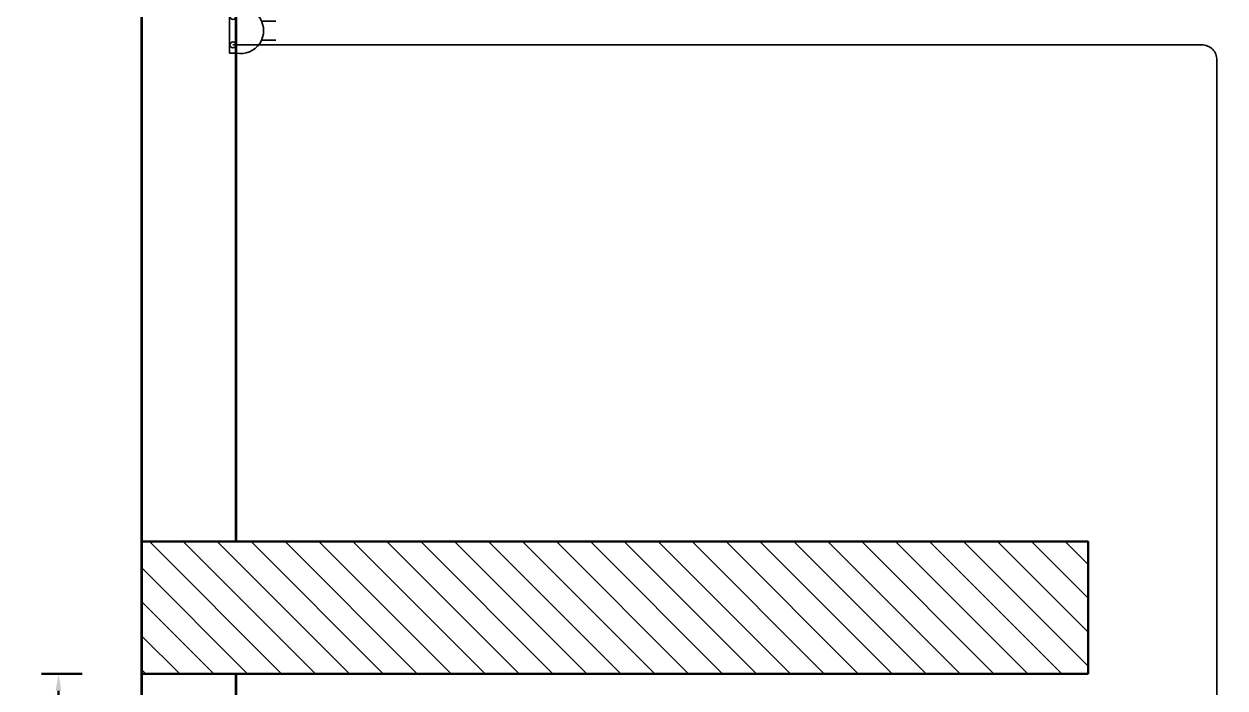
# Model space of a CAD drawing. Header units: inches. Extents: x 3955 to 4125, y 4886 to 4983.
# Drawn here: x 4014.134 to 4017.313, y 4933.617 to 4935.374 of the extents above; entities that cross this region are included whole.
import ezdxf

# ---------------------------------------------------------------- set-up
doc = ezdxf.new("R2010")
doc.units = ezdxf.units.IN
doc.header["$MEASUREMENT"] = 0
doc.linetypes.add('ACAD_ISO03W100', pattern=[30, 12, -18])
doc.layers.get('0').update_dxf_attribs({"lineweight": 35})
doc.layers.get('Defpoints').update_dxf_attribs({"lineweight": 25})
for name, color, linetype, lineweight in [('Column(S)', 24, 'Continuous', 35), ('DIM', 6, 'Continuous', 20), ('HA', 252, 'Continuous', 18), ('hatch col(S)', 45, 'Continuous', 15), ('walls', 7, 'Continuous', 40)]:
    doc.layers.add(name, color=color, linetype=linetype, lineweight=lineweight)
doc.layers.add('E-POWER', color=3, linetype='Continuous')
doc.layers.add('N Wiring', color=255, linetype='Continuous')
doc.styles.get("Standard").update_dxf_attribs({"font": 'arial.ttf'})
doc.dimstyles.get("Standard").update_dxf_attribs({"dimtxt": 0.18, "dimasz": 0.18, "dimexe": 0.18, "dimexo": 0.0625, "dimgap": 0.09, "dimtad": 0, "dimtih": 1, "dimtoh": 1, "dimdec": 4, "dimzin": 0, "dimdsep": 46, "dimtxsty": 'Standard', "dimcen": 0.09, "dimadec": 0, "dimazin": 0, "dimtfac": 1, "dimtdec": 4, "dimtofl": 0, "dimtmove": 0, "dimatfit": 3, "dimfxl": 1, "dimtolj": 1, "dimtzin": 0, "dimarcsym": 0})

# ---------------------------------------------------------------- blocks, each defined once
blk = doc.blocks.new('S2')
at = {"linetype": 'Continuous'}
for p, q in [((-61.5, 166.8), (-61.5, 260)), ((61.5, 166.8), (61.5, 260))]:
    blk.add_line(p, q, dxfattribs=at)
blk.add_line((-147, 0), (147, 0))
blk.add_lwpolyline([(147, 0), (-147, 0), (-147, -43.5), (147, -43.5)], close=True)
for centre in [(-93.3, -21.8), (93.3, -21.8)]:
    blk.add_circle(centre, 19.4)
blk.add_arc((0, 30), 150, 348.46158, 191.53842, dxfattribs=at)
blk = doc.blocks.new('*D349')
at = {"layer": 'Defpoints', "color": 0}
for p in [(3527.6586, 1336.0057), (3528.1066, 1336.0057, 0), (3528.1066, 1334.9204, 0)]:
    blk.add_point(p, dxfattribs=at)
at = {"layer": 'DIM', "color": 0, "lineweight": -2, "transparency": 16777216}
for p, q in [((3527.7211, 1336.0057), (3527.6136, 1336.0057)), ((3527.6586, 1335.9607), (3527.6586, 1335.5085)), ((3527.6586, 1334.9654), (3527.6586, 1335.4176)), ((3527.7211, 1334.9204), (3527.6136, 1334.9204))]:
    blk.add_line(p, q, dxfattribs=at)
at = {"layer": 'DIM', "color": 0, "transparency": 16777216}
for points in [[(3527.6511, 1335.9607), (3527.6661, 1335.9607), (3527.6586, 1336.0057)], [(3527.6511, 1334.9654), (3527.6661, 1334.9654), (3527.6586, 1334.9204)]]:
    blk.add_solid(points, dxfattribs=at)
at = {"layer": 'DIM', "color": 0, "transparency": 16777216, "insert": (3527.6586, 1335.4631), "char_height": 0.045, "attachment_point": 5}
blk.add_mtext('\\A1;1.0853', dxfattribs=at)
blk = doc.blocks.new('A$C606D7A20')
at = {"layer": 'hatch col(S)', "ltscale": 2.5}
h = blk.add_hatch(dxfattribs=at)
h.set_pattern_fill('ANSI31', color=256, scale=0.02, angle=-270)
h.set_pattern_definition([(135, (-333.18587, -643.59308), (-0.0449012806, -0.0449012806), [])])
h.paths.add_polyline_path([(2.50497, -4.81079), (2.50497, -4.4608), (0.00052, -4.46081), (0.00043, -4.81079)])
at = {"layer": 'Column(S)', "ltscale": 2.5}
blk.add_lwpolyline([(2.50497, -4.81079), (2.50497, -4.46079), (0, -4.46079), (0, -4.81079)], close=True, dxfattribs=at)
at = {"layer": 'HA', "linetype": 'ACAD_ISO03W100'}
blk.add_lwpolyline([(10.58891, -16.28534), (0, -15.79874), (0, 0), (31.54099, 0)], dxfattribs=at)
at = {"layer": 'N Wiring'}
blk.add_lwpolyline([(0.24122, -3.14618), (2.80602, -3.14618, -0.4142136), (2.84602, -3.18618), (2.84602, -6.39062, -0.4142136), (2.80602, -6.43062), (0.24033, -6.43062)], format="xyb", dxfattribs=at)
at = {"layer": 'walls', "ltscale": 2.5}
for p, q in [((-0.00012, -15.80035), (0, 0)), ((0.24997, -4.46079), (0.25, -0.35063)), ((0.24993, -8.61046), (0.24996, -4.81079))]:
    blk.add_line(p, q, dxfattribs=at)
at = {"layer": 'E-POWER', "xscale": 0.0004022874689625001, "yscale": 0.0004022874689625001, "zscale": 0.0004022874689625001, "rotation": 270}
blk.add_blockref('S2', (0.24998, -3.10863), dxfattribs=at)
at = {"layer": 'DIM'}
dim = blk.add_linear_dim(base=(-0.2205, -4.81079, 0), p1=(0.22749, -5.89606), p2=(0.22749, -4.81079), angle=90, dimstyle='Standard', dxfattribs=at)
dim.commit()
dim.dimension.update_dxf_attribs({"geometry": '*D349', "text_midpoint": (-0.2205, -5.35342, 0), "insert": (-3527.87912, -1340.81648)})

msp = doc.modelspace()

# ---------------------------------------------------------------- block references
msp.add_blockref('A$C606D7A20', (4014.4456, 4938.4649))

doc.saveas('drawing.dxf')
